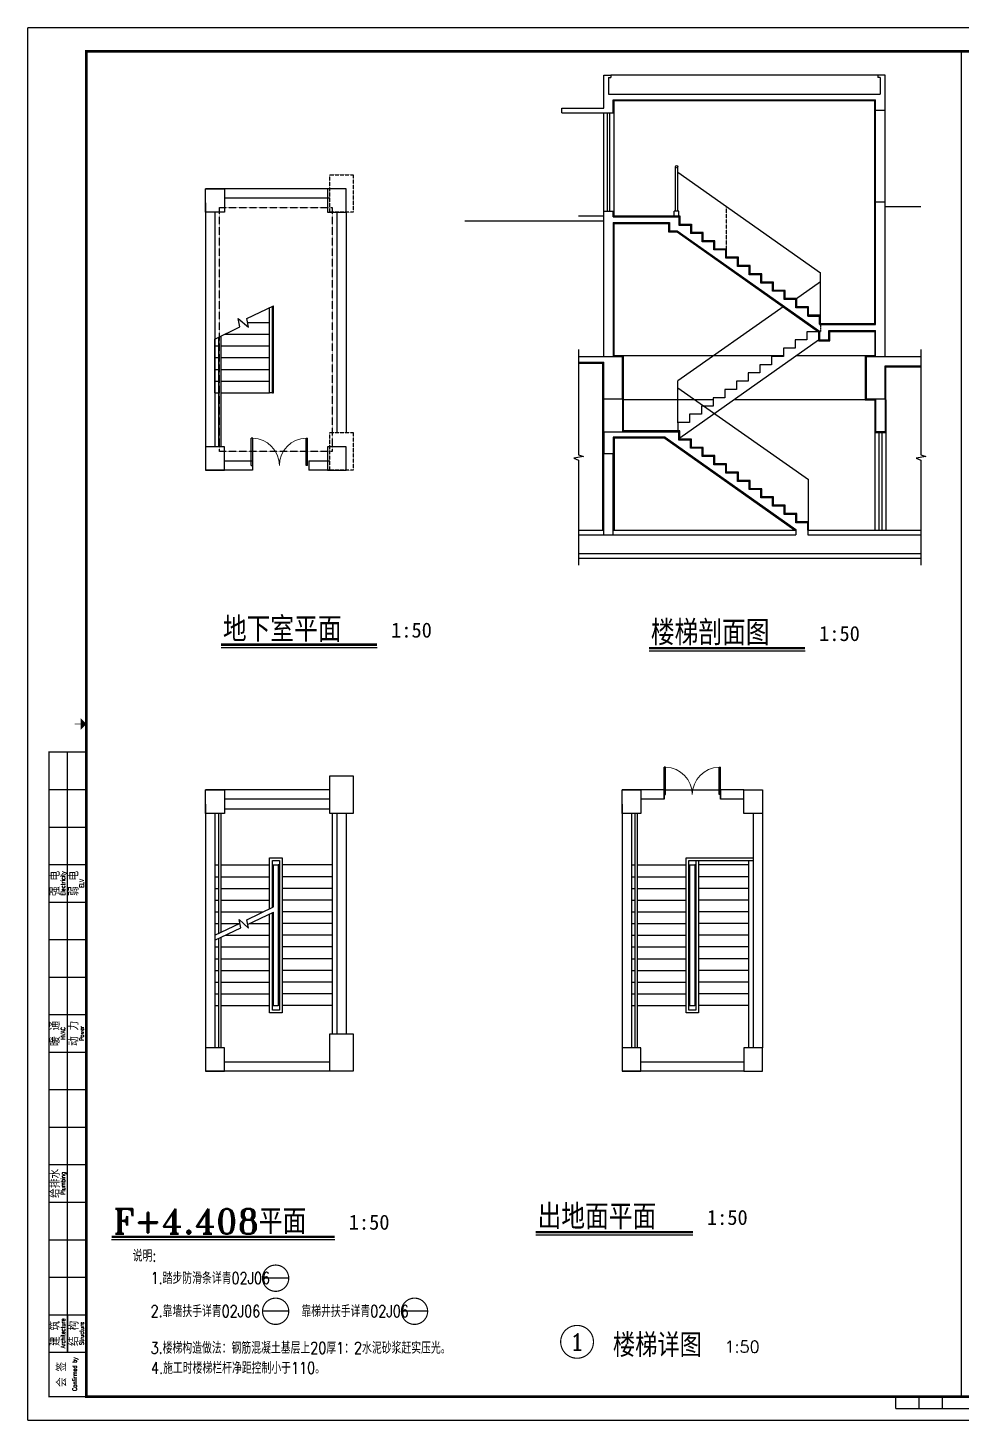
# Model space of a CAD drawing. Extents: x -1348811 to 123514, y -640545 to 749356.
# Drawn here: x -767854 to -747933, y 175487 to 205187 of the extents above; entities that cross this region are included whole.
import ezdxf
from ezdxf.enums import TextEntityAlignment as Align

# ---------------------------------------------------------------- set-up
doc = ezdxf.new("R2010")
doc.units = 0
doc.header["$LTSCALE"] = 10
doc.header["$MEASUREMENT"] = 0
doc.linetypes.add('DASH', pattern=[0.35, 0.25, -0.1])
doc.layers.get('0').update_dxf_attribs({"linetype": 'CONTINUOUS'})
for name, color, linetype in [('A-STAIRS', 9, 'CONTINUOUS'), ('COLU', 1, 'CONTINUOUS'), ('DIM_IDEN', 3, 'CONTINUOUS'), ('DIM_SYMB', 3, 'CONTINUOUS'), ('STAIR', 9, 'CONTINUOUS'), ('TK', 7, 'CONTINUOUS'), ('wall', 8, 'CONTINUOUS'), ('WINDOW', 4, 'CONTINUOUS'), ('图框', 7, 'CONTINUOUS'), ('文字', 7, 'CONTINUOUS'), ('结构墙', 1, 'CONTINUOUS')]:
    doc.layers.add(name, color=color, linetype=linetype)
doc.styles.add('COMP', font='complex', dxfattribs={"bigfont": 'hztxt'})
doc.styles.add('FS1', font='txt4.shx', dxfattribs={"width": 0.8, "bigfont": 'fstxt.shx'})
doc.styles.add('STYLE5', font='simhei.ttf', dxfattribs={"width": 0.7})
doc.styles.add('TKZ1', font='tjromant.shx', dxfattribs={"width": 0.7, "bigfont": 'tjhts.shx'})
doc.styles.add('TKZ2_tjkts.shx', font='tjromant.shx', dxfattribs={"bigfont": 'tjkts.shx'})

# ---------------------------------------------------------------- blocks, each defined once
blk = doc.blocks.new('TJAD_TK_A1')
for p, q in [((517.38, 385.45), (517.38, 641.45)), ((509.38, 625.45), (525.38, 625.45)), ((509.38, 609.45), (525.38, 609.45)), ((509.38, 593.45), (525.38, 593.45)), ((509.38, 577.45), (525.38, 577.45)), ((509.38, 561.45), (525.38, 561.45)), ((509.38, 545.45), (525.38, 545.45)), ((509.38, 529.45), (525.38, 529.45)), ((509.38, 513.45), (525.38, 513.45)), ((509.38, 497.45), (525.38, 497.45)), ((509.38, 481.45), (525.38, 481.45)), ((509.38, 465.45), (525.38, 465.45)), ((509.38, 449.45), (525.38, 449.45)), ((509.38, 433.45), (525.38, 433.45)), ((509.38, 417.45), (525.38, 417.45)), ((509.38, 401.45), (525.38, 401.45)), ((517.38, 401.45), (517.38, 385.45)), ((509.38, 385.45), (525.38, 385.45))]:
    blk.add_line(p, q)
at = {"layer": '图框'}
for p, q in [((1341.38, 950.45), (500.38, 950.45)), ((500.38, 356.45), (500.38, 950.45)), ((870.88, 361.45), (870.88, 366.45)), ((880.88, 361.45), (880.88, 366.45)), ((890.88, 361.45), (890.88, 366.45)), ((500.38, 356.45), (1341.38, 356.45)), ((870.88, 361.45), (970.88, 361.45))]:
    blk.add_line(p, q, dxfattribs=at)
at = {"layer": '图框', "const_width": 1.2}
blk.add_lwpolyline([(1331.38, 940.45), (525.38, 940.45), (525.38, 366.45), (1331.38, 366.45)], close=True, dxfattribs=at)
at = {"layer": '图框'}
for points, const_width in [([(522.88, 653.45), (520.38, 653.45)], 0.3), ([(525.38, 366.45), (509.38, 366.45), (509.38, 641.45), (525.38, 641.45)], 0.6)]:
    blk.add_lwpolyline(points, dxfattribs=dict(at, const_width=const_width))
blk.add_solid([(522.88, 650.95), (522.88, 655.95), (525.38, 653.45)], dxfattribs=at)
at = {"style": 'TKZ2_tjkts.shx'}
for s, p in [('强 电', (512.17, 585.45)), ('弱 电', (520.17, 585.45)), ('暖 通', (512.17, 521.45)), ('动 力', (520.17, 521.45)), ('给排水', (512.17, 457.45)), ('建 筑', (512.17, 393.45)), ('结 构', (520.17, 393.45)), ('会 签', (515, 375.95))]:
    blk.add_text(s, height=3.6, rotation=90, dxfattribs=at).set_placement(p, align=Align.MIDDLE_CENTER)
at = {"style": 'TKZ2_tjkts.shx', "width": 0.8}
for s, p in [('Electricity', (515.4, 585.45)), ('ELV', (523.4, 585.45)), ('HVAC', (515.4, 521.45)), ('Power', (523.4, 521.45)), ('Plumbing', (515.4, 457.45)), ('Architecture', (515.4, 393.45)), ('Structure', (523.4, 393.45)), ('Confirmed by', (520.33, 376.06))]:
    blk.add_text(s, height=1.8, rotation=90, dxfattribs=at).set_placement(p, align=Align.MIDDLE_CENTER)
blk = doc.blocks.new('TJAD_图框_A1')
at = {"layer": '图框'}
blk.add_blockref('TJAD_TK_A1', (0, 0), dxfattribs=at)
blk = doc.blocks.new('$DorLib2D$00000002')
for p, q in [((-0.5, 0), (-0.5, 0.4875)), ((-0.475, 0.4875), (-0.5, 0.4875)), ((-0.475, 0), (-0.475, 0.4875)), ((0.475, 0), (0.475, 0.4875)), ((0.475, 0.4875), (0.5, 0.4875)), ((0.5, 0), (0.5, 0.4875)), ((-0.5, 0), (-0.475, 0)), ((0.5, 0), (0.475, 0))]:
    blk.add_line(p, q)
at = {"lineweight": 13}
for centre, start, end in [((-0.4875, 0), 0, 88.53072), ((0.4875, 0), 91.46928, 180)]:
    blk.add_arc(centre, 0.4875, start, end, dxfattribs=at)
blk = doc.blocks.new('_INDEX1')
at = {"const_width": 0.035}
blk.add_lwpolyline([(-0.5, 0, 1), (0.5, 0, 1)], format="xyb", close=True, dxfattribs=at)
at = {"style": 'COMP', "width": 2.333333}
blk.add_attdef('1', text='', height=0.5, dxfattribs=at).set_placement((-0.25, -0.25), (0.25, -0.25), align=Align.FIT)

msp = doc.modelspace()

# ---------------------------------------------------------------- linework, layer by layer
msp.add_line((-747933.1, 204687.1), (-747933.1, 175987.1))
at = {"linetype": 'DASH'}
msp.add_lwpolyline([(-761359.9, 196151.7), (-763759.9, 196151.7), (-763759.9, 201351.7), (-761359.9, 201351.7)], close=True, dxfattribs=at)
at = {"layer": 'A-STAIRS'}
for p, q in [((-749708.7, 204174.5), (-755408.7, 204174.5)), ((-755338.7, 203634.5), (-749778.7, 203634.5)), ((-755338.7, 201174.5), (-755338.7, 203634.5)), ((-749778.7, 198866.4), (-749778.7, 203634.5)), ((-755558.7, 201274.5), (-755558.7, 203374.5)), ((-755483.7, 201274.5), (-755483.7, 203374.5)), ((-755433.7, 201274.5), (-755433.7, 203374.5)), ((-754033.7, 201274.5), (-754033.7, 202224.5)), ((-753983.7, 201274.5), (-753983.7, 202224.5)), ((-753983.7, 202106.3), (-750938.7, 199958.7)), ((-749558.7, 201374.5), (-748792, 201374.5)), ((-756098.8, 201174.5), (-755558.7, 201174.5)), ((-755358.7, 201174.5), (-753938.7, 201174.5)), ((-754058.7, 201174.5), (-754058.7, 201274.5)), ((-753958.7, 201274.5), (-754058.7, 201274.5)), ((-753958.7, 201174.5), (-753958.7, 201274.5)), ((-755338.7, 201014.5), (-754178.7, 201014.5)), ((-755338.7, 198194.5), (-755338.7, 201014.5)), ((-754178.7, 201014.5), (-754178.7, 200834.5)), ((-754178.7, 200834.5), (-753997.9, 200834.5)), ((-753997.9, 200834.5), (-750978.7, 198705.2)), ((-750938.7, 199058.7), (-750938.7, 199958.7)), ((-750938.7, 199766.4), (-751469.5, 199393.4)), ((-751710.3, 199252.3), (-753978.7, 197658.3)), ((-750978.7, 198705.2), (-750978.7, 198510.8)), ((-750938.7, 198882.4), (-749778.7, 198882.4)), ((-750738.7, 198710.8), (-749778.7, 198710.8)), ((-750738.7, 198510.8), (-750738.7, 198710.8)), ((-749778.7, 198710.8), (-749778.7, 198194.5)), ((-750978.7, 198525.2), (-753938.7, 196437.6)), ((-750978.7, 198510.8), (-750738.7, 198510.8)), ((-755338.7, 198194.5), (-755138.7, 198194.5)), ((-755138.7, 197254.5), (-755138.7, 198194.5)), ((-755138.7, 198194.5), (-751728.7, 198194.5)), ((-751447.5, 198194.5), (-749978.7, 198194.5)), ((-749978.7, 198194.5), (-749778.7, 198194.5)), ((-749978.7, 198194.5), (-749978.7, 197254.5)), ((-756098.8, 198034.5), (-755578.7, 198034.5)), ((-755578.7, 194474.5), (-755578.7, 198034.5)), ((-749538.7, 197954.5), (-748792, 197954.5)), ((-749538.7, 197254.5), (-749538.7, 197954.5)), ((-753978.7, 196758.3), (-753978.7, 197658.3)), ((-753978.7, 197510.7), (-751188.7, 195550.2)), ((-755138.7, 196590.3), (-755138.7, 197254.5)), ((-755138.7, 197254.5), (-755138.7, 197254.5)), ((-753228.7, 197254.5), (-755138.7, 197254.5)), ((-749978.7, 197254.5), (-752780.4, 197254.5)), ((-749978.7, 197254.5), (-749778.7, 197254.5)), ((-749778.7, 197254.5), (-749778.7, 194474.5)), ((-749538.7, 197254.5), (-749538.7, 194474.5)), ((-754259.1, 196434.5), (-755338.7, 196434.5)), ((-755338.7, 196434.5), (-755338.7, 194474.5)), ((-753938.7, 196590.3), (-755138.7, 196590.3)), ((-754259.1, 196434.5), (-751480, 194474.5)), ((-749778.7, 196554.5), (-749538.7, 196554.5)), ((-749688.7, 196554.5), (-749688.7, 194474.5)), ((-749628.7, 196554.5), (-749628.7, 194474.5)), ((-751188.7, 194650.8), (-751188.7, 195550.2)), ((-756098.8, 194474.5), (-755558.7, 194474.5)), ((-755358.7, 194474.5), (-751458.7, 194474.5)), ((-751208.7, 194474.5), (-748792, 194474.5)), ((-756098.8, 193874.5), (-748792, 193874.5))]:
    msp.add_line(p, q, dxfattribs=at)
at = {"layer": 'A-STAIRS', "linetype": 'DASH', "ltscale": 0.5}
msp.add_line((-752938.7, 200469.3), (-752938.7, 201369.3), dxfattribs=at)
at = {"layer": 'A-STAIRS'}
for points in [[(-754188.7, 201174.5), (-753938.7, 201174.5), (-753938.7, 200998.2), (-753688.7, 200998.2), (-753688.7, 200821.9)], [(-750938.7, 198866.4), (-750938.7, 198866.4), (-750938.7, 198866.4), (-750938.7, 199058.7), (-751188.7, 199058.7), (-751188.7, 199235.1), (-751438.7, 199235.1), (-751438.7, 199411.4), (-751688.7, 199411.4), (-751688.7, 199587.7), (-751938.7, 199587.7), (-751938.7, 199764), (-752188.7, 199764), (-752188.7, 199940.3), (-752438.7, 199940.3), (-752438.7, 200116.6), (-752688.7, 200116.6), (-752688.7, 200292.9), (-752938.7, 200292.9), (-752938.7, 200469.3), (-753188.7, 200469.3), (-753188.7, 200645.6), (-753438.7, 200645.6), (-753438.7, 200821.9), (-753688.7, 200821.9)], [(-750978.7, 198706.1), (-751228.7, 198706.1), (-751228.7, 198529.8), (-751478.7, 198529.8)], [(-751478.7, 198529.8), (-751478.7, 198353.5), (-751728.7, 198353.5), (-751728.7, 198177.2), (-751978.7, 198177.2), (-751978.7, 198000.8), (-752228.7, 198000.8), (-752228.7, 197824.5), (-752478.7, 197824.5), (-752478.7, 197648.2), (-752728.7, 197648.2), (-752728.7, 197471.9), (-752978.7, 197471.9), (-752978.7, 197295.6), (-753228.7, 197295.6), (-753228.7, 197119.3), (-753478.7, 197119.3), (-753478.7, 196942.9), (-753728.7, 196942.9), (-753728.7, 196766.6), (-753978.7, 196766.6), (-753978.7, 196590.3)], [(-753688.7, 196414), (-753938.7, 196414), (-753938.7, 196590.3)], [(-751188.7, 194474.5), (-751188.7, 194650.8), (-751438.7, 194650.8), (-751438.7, 194827.2), (-751688.7, 194827.2), (-751688.7, 195003.5), (-751938.7, 195003.5), (-751938.7, 195179.8), (-752188.7, 195179.8), (-752188.7, 195356.1), (-752438.7, 195356.1), (-752438.7, 195532.4), (-752688.7, 195532.4), (-752688.7, 195708.7), (-752938.7, 195708.7), (-752938.7, 195885.1), (-753188.7, 195885.1), (-753188.7, 196061.4), (-753438.7, 196061.4), (-753438.7, 196237.7), (-753688.7, 196237.7), (-753688.7, 196414)]]:
    msp.add_lwpolyline(points, dxfattribs=at)
at = {"layer": 'A-STAIRS', "linetype": 'DASH', "ltscale": 0.2}
msp.add_lwpolyline([(-750938.7, 198882.4), (-750938.7, 198882.4), (-750938.7, 198706.1), (-750978.7, 198706.1)], dxfattribs=at)
at = {"layer": 'A-STAIRS'}
msp.add_circle((-754008.7, 202224.5), 25, dxfattribs=at)
at = {"layer": 'COLU', "linetype": 'DASH', "ltscale": 0.5}
for points in [[(-761409.9, 202051.7), (-760909.9, 202051.7), (-760909.9, 201251.7), (-761409.9, 201251.7)], [(-761409.9, 196551.7), (-760909.9, 196551.7), (-760909.9, 195751.7), (-761409.9, 195751.7)]]:
    msp.add_lwpolyline(points, close=True, dxfattribs=at)
at = {"layer": 'COLU'}
for points in [[(-764059.9, 201751.7), (-763659.9, 201751.7), (-763659.9, 201251.7), (-764059.9, 201251.7)], [(-761059.9, 201751.7), (-761459.9, 201751.7), (-761459.9, 201251.7), (-761059.9, 201251.7)], [(-763659.9, 196251.7), (-764059.9, 196251.7), (-764059.9, 195751.7), (-763659.9, 195751.7)], [(-761059.9, 196251.7), (-761459.9, 196251.7), (-761459.9, 195751.7), (-761059.9, 195751.7)], [(-761409.9, 189230.2), (-760909.9, 189230.2), (-760909.9, 188430.2), (-761409.9, 188430.2)], [(-764059.9, 188930.2), (-763659.9, 188930.2), (-763659.9, 188430.2), (-764059.9, 188430.2)], [(-755171.1, 188930.2), (-754771.1, 188930.2), (-754771.1, 188430.2), (-755171.1, 188430.2)], [(-752571.1, 188930.2), (-752171.1, 188930.2), (-752171.1, 188430.2), (-752571.1, 188430.2)], [(-761409.9, 183730.2), (-760909.9, 183730.2), (-760909.9, 182930.2), (-761409.9, 182930.2)], [(-763659.9, 183430.2), (-764059.9, 183430.2), (-764059.9, 182930.2), (-763659.9, 182930.2)], [(-754771.1, 183430.2), (-755171.1, 183430.2), (-755171.1, 182930.2), (-754771.1, 182930.2)], [(-752171.1, 183430.2), (-752571.1, 183430.2), (-752571.1, 182930.2), (-752171.1, 182930.2)]]:
    msp.add_lwpolyline(points, close=True, dxfattribs=at)
at = {"layer": 'DIM_IDEN'}
for p, q in [((-762285, 178515.5), (-762845, 178515.5)), ((-762285, 177809.5), (-762845, 177809.5)), ((-759320.9, 177809.5), (-759880.9, 177809.5))]:
    msp.add_line(p, q, dxfattribs=at)
at = {"layer": 'DIM_IDEN', "const_width": 25}
for points in [[(-762285, 178515.5, 1), (-762845, 178515.5, 1)], [(-762285, 177809.5, 1), (-762845, 177809.5, 1)], [(-759320.9, 177809.5, 1), (-759880.9, 177809.5, 1)]]:
    msp.add_lwpolyline(points, format="xyb", close=True, dxfattribs=at)
at = {"layer": 'DIM_SYMB'}
for points in [[(-756098.8, 198324.5), (-756098.8, 196080.8), (-755993.8, 196042.6), (-756203.8, 196005.5), (-756098.8, 195968.3), (-756098.8, 193724.5)], [(-748792, 198324.5), (-748792, 196080.8), (-748687, 196042.6), (-748897, 196005.5), (-748792, 195968.3), (-748792, 193724.5)]]:
    msp.add_lwpolyline(points, dxfattribs=at)
for points in [[(-754338.6, 187330.2, 0, 0, 0), (-754338.6, 184480.2, 40, 0, 0), (-754338.6, 184330.2, 0, 0, 0)], [(-752991.1, 184330.2, 0, 0, 0), (-752991.1, 187180.2, 40, 0, 0), (-752991.1, 187330.2, 0, 0, 0)]]:
    msp.add_lwpolyline(points, format="xyseb", dxfattribs=at)
at = {"layer": 'STAIR'}
for p, q in [((-763182.8, 198983.7), (-762609.9, 199257.6)), ((-762694.9, 197401.7), (-762694.9, 199218.7)), ((-762634.9, 197401.7), (-762634.9, 199246.2)), ((-762609.9, 197401.7), (-762609.9, 199257.6)), ((-763859.9, 198545.8), (-763329.9, 198810.8)), ((-763329.9, 198810.8), (-763365.6, 198985.7)), ((-763365.6, 198985.7), (-763145.3, 198800.7)), ((-763145.3, 198800.7), (-763182.8, 198983.7)), ((-763166, 198901.7), (-762694.9, 198901.7)), ((-762634.9, 198901.7), (-762609.9, 198901.7)), ((-763859.9, 197401.7), (-763859.9, 198545.8)), ((-763859.9, 198401.7), (-763784.9, 198401.7)), ((-763784.9, 198583.3), (-763784.9, 196251.7)), ((-763734.9, 198608.3), (-763734.9, 196251.7)), ((-763734.9, 198401.7), (-762694.9, 198401.7)), ((-763648.1, 198651.7), (-762694.9, 198651.7)), ((-762634.9, 198651.7), (-762609.9, 198651.7)), ((-762634.9, 198401.7), (-762609.9, 198401.7)), ((-763859.9, 198151.7), (-763784.9, 198151.7)), ((-763734.9, 198151.7), (-762694.9, 198151.7)), ((-762634.9, 198151.7), (-762609.9, 198151.7)), ((-763859.9, 197901.7), (-763784.9, 197901.7)), ((-763734.9, 197901.7), (-762694.9, 197901.7)), ((-762634.9, 197901.7), (-762609.9, 197901.7)), ((-763859.9, 197651.7), (-763784.9, 197651.7)), ((-763734.9, 197651.7), (-762694.9, 197651.7)), ((-762634.9, 197651.7), (-762609.9, 197651.7)), ((-763859.9, 197401.7), (-763784.9, 197401.7)), ((-763734.9, 197401.7), (-762694.9, 197401.7)), ((-762634.9, 197401.7), (-762694.9, 197401.7)), ((-762634.9, 197401.7), (-762609.9, 197401.7)), ((-763784.9, 188430.2), (-763784.9, 185871.8)), ((-763734.9, 188430.2), (-763734.9, 185895.6)), ((-763659.9, 188530.2), (-761409.9, 188530.2)), ((-761359.9, 188430.2), (-761359.9, 183730.2)), ((-754896.1, 188430.2), (-754896.1, 183430.2)), ((-754846.1, 188430.2), (-754846.1, 183430.2)), ((-762694.9, 186397.1), (-762694.9, 187485.2)), ((-762694.9, 187485.2), (-762424.9, 187485.2)), ((-762634.9, 186424.6), (-762634.9, 187425.2)), ((-762634.9, 187425.2), (-762484.9, 187425.2)), ((-762484.9, 187425.2), (-762484.9, 184235.2)), ((-762424.9, 187485.2), (-762424.9, 184175.2)), ((-753806.1, 184175.2), (-753806.1, 187485.2)), ((-753806.1, 187485.2), (-752371.1, 187485.2)), ((-753746.1, 184235.2), (-753746.1, 187425.2)), ((-753746.1, 187425.2), (-752371.1, 187425.2)), ((-753596.1, 187425.2), (-753596.1, 184235.2)), ((-753536.1, 187425.2), (-753536.1, 184175.2)), ((-752471.1, 187425.2), (-752471.1, 183430.2)), ((-763859.9, 187330.2), (-763784.9, 187330.2)), ((-763734.9, 187330.2), (-762694.9, 187330.2)), ((-762634.9, 187330.2), (-762609.9, 187330.2)), ((-762634.9, 187330.2), (-762609.9, 187330.2)), ((-762609.9, 186436.1), (-762609.9, 187330.2)), ((-762609.9, 187330.2), (-762509.9, 187330.2)), ((-762509.9, 187330.2), (-762509.9, 184330.2)), ((-762484.9, 187330.2), (-762509.9, 187330.2)), ((-762484.9, 187330.2), (-762509.9, 187330.2)), ((-761359.9, 187330.2), (-762424.9, 187330.2)), ((-754971.1, 187330.2), (-754896.1, 187330.2)), ((-754846.1, 187330.2), (-753806.1, 187330.2)), ((-753746.1, 187330.2), (-753721.1, 187330.2)), ((-753746.1, 187330.2), (-753721.1, 187330.2)), ((-753721.1, 184330.2), (-753721.1, 187330.2)), ((-753721.1, 187330.2), (-753621.1, 187330.2)), ((-753621.1, 187330.2), (-753621.1, 184330.2)), ((-753596.1, 187330.2), (-753621.1, 187330.2)), ((-753596.1, 187330.2), (-753621.1, 187330.2)), ((-752471.1, 187330.2), (-753536.1, 187330.2)), ((-763859.9, 187080.2), (-763784.9, 187080.2)), ((-763859.9, 186830.2), (-763784.9, 186830.2)), ((-763734.9, 187080.2), (-762694.9, 187080.2)), ((-763734.9, 186830.2), (-762694.9, 186830.2)), ((-762634.9, 187080.2), (-762609.9, 187080.2)), ((-762634.9, 186830.2), (-762609.9, 186830.2)), ((-762484.9, 187080.2), (-762509.9, 187080.2)), ((-762484.9, 186830.2), (-762509.9, 186830.2)), ((-761359.9, 187080.2), (-762424.9, 187080.2)), ((-761359.9, 186830.2), (-762424.9, 186830.2)), ((-754971.1, 187080.2), (-754896.1, 187080.2)), ((-754971.1, 186830.2), (-754896.1, 186830.2)), ((-754846.1, 187080.2), (-753806.1, 187080.2)), ((-754846.1, 186830.2), (-753806.1, 186830.2)), ((-753746.1, 187080.2), (-753721.1, 187080.2)), ((-753746.1, 186830.2), (-753721.1, 186830.2)), ((-753596.1, 187080.2), (-753621.1, 187080.2)), ((-753596.1, 186830.2), (-753621.1, 186830.2)), ((-752471.1, 187080.2), (-753536.1, 187080.2)), ((-752471.1, 186830.2), (-753536.1, 186830.2)), ((-763859.9, 186580.2), (-763784.9, 186580.2)), ((-763734.9, 186580.2), (-762694.9, 186580.2)), ((-762634.9, 186580.2), (-762609.9, 186580.2)), ((-762484.9, 186580.2), (-762509.9, 186580.2)), ((-761359.9, 186580.2), (-762424.9, 186580.2)), ((-754971.1, 186580.2), (-754896.1, 186580.2)), ((-754846.1, 186580.2), (-753806.1, 186580.2)), ((-753746.1, 186580.2), (-753721.1, 186580.2)), ((-753596.1, 186580.2), (-753621.1, 186580.2)), ((-752471.1, 186580.2), (-753536.1, 186580.2)), ((-763859.9, 186330.2), (-763784.9, 186330.2)), ((-763734.9, 186330.2), (-762846.7, 186330.2)), ((-763182.8, 186162.1), (-762609.9, 186436.1)), ((-763162, 186060.7), (-762609.9, 186324.3)), ((-762694.9, 184175.2), (-762694.9, 186285.4)), ((-762634.9, 184235.2), (-762634.9, 186312.8)), ((-762609.9, 184330.2), (-762609.9, 186324.3)), ((-762484.9, 186330.2), (-762509.9, 186330.2)), ((-761359.9, 186330.2), (-762424.9, 186330.2)), ((-754971.1, 186330.2), (-754896.1, 186330.2)), ((-754846.1, 186330.2), (-753806.1, 186330.2)), ((-753596.1, 186330.2), (-753621.1, 186330.2)), ((-752471.1, 186330.2), (-753536.1, 186330.2)), ((-763859.9, 185836.1), (-763325.6, 186090.7)), ((-763859.9, 186080.2), (-763784.9, 186080.2)), ((-763859.9, 185724.3), (-763304.9, 185989.3)), ((-763734.9, 186080.2), (-763346.7, 186080.2)), ((-763304.9, 185989.3), (-763340.6, 186164.1)), ((-763340.6, 186164.1), (-763145.3, 185979.1)), ((-763145.3, 185979.1), (-763182.8, 186162.1)), ((-763123.1, 186080.2), (-762694.9, 186080.2)), ((-762634.9, 186080.2), (-762609.9, 186080.2)), ((-762484.9, 186080.2), (-762509.9, 186080.2)), ((-761359.9, 186080.2), (-762424.9, 186080.2)), ((-754971.1, 186080.2), (-754896.1, 186080.2)), ((-754846.1, 186080.2), (-753806.1, 186080.2)), ((-753746.1, 186080.2), (-753721.1, 186080.2)), ((-753596.1, 186080.2), (-753621.1, 186080.2)), ((-752471.1, 186080.2), (-753536.1, 186080.2)), ((-763784.9, 185760.1), (-763784.9, 183430.2)), ((-763734.9, 185783.9), (-763734.9, 183430.2)), ((-763638.1, 185830.2), (-762694.9, 185830.2)), ((-762634.9, 185830.2), (-762609.9, 185830.2)), ((-762484.9, 185830.2), (-762509.9, 185830.2)), ((-761359.9, 185830.2), (-762424.9, 185830.2)), ((-754971.1, 185830.2), (-754896.1, 185830.2)), ((-754846.1, 185830.2), (-753806.1, 185830.2)), ((-753746.1, 185830.2), (-753721.1, 185830.2)), ((-753596.1, 185830.2), (-753621.1, 185830.2)), ((-752471.1, 185830.2), (-753536.1, 185830.2)), ((-763859.9, 185580.2), (-763784.9, 185580.2)), ((-763859.9, 185330.2), (-763784.9, 185330.2)), ((-763734.9, 185580.2), (-762694.9, 185580.2)), ((-763734.9, 185330.2), (-762694.9, 185330.2)), ((-762634.9, 185580.2), (-762609.9, 185580.2)), ((-762634.9, 185330.2), (-762609.9, 185330.2)), ((-762484.9, 185580.2), (-762509.9, 185580.2)), ((-762484.9, 185330.2), (-762509.9, 185330.2)), ((-761359.9, 185580.2), (-762424.9, 185580.2)), ((-761359.9, 185330.2), (-762424.9, 185330.2)), ((-754971.1, 185580.2), (-754896.1, 185580.2)), ((-754971.1, 185330.2), (-754896.1, 185330.2)), ((-754846.1, 185580.2), (-753806.1, 185580.2)), ((-754846.1, 185330.2), (-753806.1, 185330.2)), ((-753746.1, 185580.2), (-753721.1, 185580.2)), ((-753746.1, 185330.2), (-753721.1, 185330.2)), ((-753596.1, 185580.2), (-753621.1, 185580.2)), ((-753596.1, 185330.2), (-753621.1, 185330.2)), ((-752471.1, 185580.2), (-753536.1, 185580.2)), ((-752471.1, 185330.2), (-753536.1, 185330.2)), ((-763859.9, 185080.2), (-763784.9, 185080.2)), ((-763734.9, 185080.2), (-762694.9, 185080.2)), ((-762634.9, 185080.2), (-762609.9, 185080.2)), ((-762484.9, 185080.2), (-762509.9, 185080.2)), ((-761359.9, 185080.2), (-762424.9, 185080.2)), ((-754971.1, 185080.2), (-754896.1, 185080.2)), ((-754846.1, 185080.2), (-753806.1, 185080.2)), ((-753746.1, 185080.2), (-753721.1, 185080.2)), ((-753596.1, 185080.2), (-753621.1, 185080.2)), ((-752471.1, 185080.2), (-753536.1, 185080.2)), ((-763859.9, 184830.2), (-763784.9, 184830.2)), ((-763734.9, 184830.2), (-762694.9, 184830.2)), ((-762634.9, 184830.2), (-762609.9, 184830.2)), ((-762484.9, 184830.2), (-762509.9, 184830.2)), ((-761359.9, 184830.2), (-762424.9, 184830.2)), ((-754971.1, 184830.2), (-754896.1, 184830.2)), ((-754846.1, 184830.2), (-753806.1, 184830.2)), ((-753746.1, 184830.2), (-753721.1, 184830.2)), ((-753596.1, 184830.2), (-753621.1, 184830.2)), ((-752471.1, 184830.2), (-753536.1, 184830.2)), ((-763859.9, 184580.2), (-763784.9, 184580.2)), ((-763734.9, 184580.2), (-762694.9, 184580.2)), ((-762634.9, 184580.2), (-762609.9, 184580.2)), ((-762484.9, 184580.2), (-762509.9, 184580.2)), ((-761359.9, 184580.2), (-762424.9, 184580.2)), ((-761665.4, 184580.2), (-761690.4, 184580.2)), ((-754971.1, 184580.2), (-754896.1, 184580.2)), ((-754846.1, 184580.2), (-753806.1, 184580.2)), ((-753746.1, 184580.2), (-753721.1, 184580.2)), ((-753596.1, 184580.2), (-753621.1, 184580.2)), ((-752471.1, 184580.2), (-753536.1, 184580.2)), ((-752776.6, 184580.2), (-752826.6, 184580.2)), ((-763859.9, 184330.2), (-763784.9, 184330.2)), ((-763734.9, 184330.2), (-762694.9, 184330.2)), ((-762424.9, 184175.2), (-762694.9, 184175.2)), ((-762634.9, 184330.2), (-762609.9, 184330.2)), ((-762484.9, 184235.2), (-762634.9, 184235.2)), ((-762609.9, 184330.2), (-762509.9, 184330.2)), ((-762484.9, 184330.2), (-762509.9, 184330.2)), ((-761359.9, 184330.2), (-762424.9, 184330.2)), ((-754971.1, 184330.2), (-754896.1, 184330.2)), ((-754846.1, 184330.2), (-753806.1, 184330.2)), ((-753536.1, 184175.2), (-753806.1, 184175.2)), ((-753746.1, 184330.2), (-753721.1, 184330.2)), ((-753596.1, 184235.2), (-753746.1, 184235.2)), ((-753721.1, 184330.2), (-753621.1, 184330.2)), ((-753596.1, 184330.2), (-753621.1, 184330.2)), ((-752471.1, 184330.2), (-753536.1, 184330.2))]:
    msp.add_line(p, q, dxfattribs=at)
at = {"layer": 'TK'}
for p, q in [((-763728.4, 191969.4), (-760399.5, 191969.4)), ((-754593.9, 191895.7), (-751265, 191895.7)), ((-757011.6, 179440.4), (-753659.1, 179440.4)), ((-766067.6, 179338.5), (-761304.1, 179338.5))]:
    msp.add_line(p, q, dxfattribs=at)
at = {"layer": 'TK', "const_width": 50}
for points in [[(-763728.4, 192029.4), (-760399.5, 192029.4)], [(-754593.9, 191955.7), (-751265, 191955.7)], [(-766067.6, 179398.5), (-761304.1, 179398.5)], [(-757011.6, 179500.4), (-753659.1, 179500.4)]]:
    msp.add_lwpolyline(points, dxfattribs=at)
at = {"layer": 'wall', "linetype": 'ByBlock'}
for p, q in [((-749758.7, 201474.5), (-749758.7, 203424.5)), ((-749558.7, 201474.5), (-749558.7, 203424.5)), ((-761409.9, 201751.7), (-764059.9, 201751.7)), ((-764059.9, 201451.7), (-764059.9, 195751.7)), ((-761409.9, 201551.7), (-763659.9, 201551.7)), ((-761409.9, 201551.7), (-763659.9, 201551.7)), ((-763859.9, 201251.7), (-763859.9, 196251.7)), ((-761259.9, 201251.7), (-761259.9, 196551.7)), ((-761259.9, 201251.7), (-761259.9, 196551.7)), ((-761059.9, 201251.7), (-761059.9, 196551.7)), ((-761059.9, 201251.7), (-761059.9, 196551.7)), ((-749758.7, 197274.5), (-749758.7, 196574.5)), ((-749558.7, 197274.5), (-749558.7, 196574.5)), ((-749758.7, 196574.5), (-749558.7, 196574.5)), ((-755558.7, 194374.5), (-755558.7, 196098.9)), ((-755358.7, 194374.5), (-755358.7, 196098.9)), ((-763059.9, 195751.7), (-764059.9, 195751.7)), ((-763659.9, 195951.7), (-763059.9, 195951.7)), ((-763059.9, 195951.7), (-763059.9, 195751.7)), ((-761859.9, 195951.7), (-761859.9, 195751.7)), ((-761859.9, 195951.7), (-761409.9, 195951.7)), ((-761409.9, 195751.7), (-761859.9, 195751.7)), ((-761409.9, 188930.2), (-764059.9, 188930.2)), ((-754271.1, 188930.2), (-755171.1, 188930.2)), ((-754271.1, 188930.2), (-754271.1, 188730.2)), ((-752571.1, 188930.2), (-753071.1, 188930.2)), ((-753071.1, 188930.2), (-753071.1, 188730.2)), ((-764059.9, 188630.2), (-764059.9, 182930.2)), ((-761409.9, 188730.2), (-763659.9, 188730.2)), ((-761409.9, 188730.2), (-763659.9, 188730.2)), ((-755171.1, 188630.2), (-755171.1, 182930.2)), ((-754271.1, 188730.2), (-754771.1, 188730.2)), ((-754271.1, 188730.2), (-754771.1, 188730.2)), ((-752571.1, 188730.2), (-753071.1, 188730.2)), ((-752571.1, 188730.2), (-753071.1, 188730.2)), ((-763859.9, 188430.2), (-763859.9, 183430.2)), ((-761359.9, 188430.2), (-761359.9, 183730.2)), ((-761259.9, 188430.2), (-761259.9, 183730.2)), ((-761059.9, 188430.2), (-761059.9, 183730.2)), ((-761059.9, 188430.2), (-761059.9, 183730.2)), ((-754971.1, 188430.2), (-754971.1, 183430.2)), ((-752371.1, 188430.2), (-752371.1, 183430.2)), ((-752371.1, 188430.2), (-752371.1, 183430.2)), ((-752171.1, 188430.2), (-752171.1, 183430.2)), ((-752171.1, 188430.2), (-752171.1, 183430.2)), ((-763659.9, 183130.2), (-761409.9, 183130.2)), ((-754771.1, 183130.2), (-752571.1, 183130.2)), ((-761409.9, 182930.2), (-764059.9, 182930.2)), ((-752571.1, 182930.2), (-755171.1, 182930.2))]:
    msp.add_line(p, q, dxfattribs=at)
at = {"layer": 'wall'}
for p, q in [((-755158.7, 197274.5), (-755158.7, 196570.3)), ((-754271.1, 188730.2), (-754271.1, 188930.2)), ((-753071.1, 188730.2), (-753071.1, 188930.2))]:
    msp.add_line(p, q, dxfattribs=at)
at = {"layer": 'WINDOW', "linetype": 'ByBlock'}
msp.add_line((-754271.1, 188930.2), (-753071.1, 188930.2), dxfattribs=at)
at = {"layer": '结构墙'}
for p, q in [((-755558.7, 203474.5), (-755558.7, 204174.5)), ((-755558.7, 204174.5), (-755408.7, 204174.5)), ((-755458.7, 204124.5), (-755458.7, 203774.5)), ((-755458.7, 204124.5), (-755408.7, 204124.5)), ((-755408.7, 204174.5), (-755408.7, 204124.5)), ((-749558.7, 204174.5), (-749708.7, 204174.5)), ((-749708.7, 204174.5), (-749708.7, 204124.5)), ((-749658.7, 204124.5), (-749708.7, 204124.5)), ((-749658.7, 204124.5), (-749658.7, 203774.5)), ((-749558.7, 203424.5), (-749558.7, 204174.5)), ((-755458.7, 203774.5), (-749658.7, 203774.5)), ((-756458.7, 203374.5), (-756458.7, 203474.5)), ((-756458.7, 203474.5), (-755558.7, 203474.5)), ((-755358.7, 203654.5), (-749758.7, 203654.5)), ((-755358.7, 203374.5), (-755358.7, 203654.5)), ((-749758.7, 203424.5), (-749758.7, 203654.5)), ((-756458.7, 203374.5), (-755358.7, 203374.5)), ((-749558.7, 203424.5), (-749758.7, 203424.5)), ((-749758.7, 201474.5), (-749558.7, 201474.5)), ((-749758.7, 198862.4), (-749758.7, 201474.5)), ((-749558.7, 198174.5), (-749558.7, 201474.5)), ((-755558.7, 201274.5), (-755358.7, 201274.5)), ((-755558.7, 198174.5), (-755558.7, 201274.5)), ((-755358.7, 201154.5), (-755358.7, 201274.5)), ((-755358.7, 201154.5), (-753958.7, 201154.5)), ((-755358.7, 201034.5), (-754158.7, 201034.5)), ((-755358.7, 201034.5), (-755358.7, 198174.5)), ((-754158.7, 201034.5), (-754158.7, 200854.5)), ((-754158.7, 200854.5), (-753991.5, 200854.5)), ((-753991.5, 200854.5), (-750958.7, 198715.6)), ((-750958.7, 198862.4), (-749758.7, 198862.4)), ((-750958.7, 198715.6), (-750958.7, 198530.8)), ((-750758.7, 198530.8), (-750758.7, 198730.8)), ((-750758.7, 198730.8), (-749758.7, 198730.8)), ((-749758.7, 198174.5), (-749758.7, 198730.8)), ((-750958.7, 198530.8), (-750758.7, 198530.8)), ((-756098.8, 198174.5), (-755158.7, 198174.5)), ((-755158.7, 197274.5), (-755158.7, 198174.5)), ((-749958.7, 198174.5), (-748792, 198174.5)), ((-749958.7, 198174.5), (-749958.7, 197274.5)), ((-756098.8, 198054.5), (-755558.7, 198054.5)), ((-755558.7, 196570.3), (-755558.7, 198054.5)), ((-749558.7, 197974.5), (-748792, 197974.5)), ((-749558.7, 197274.5), (-749558.7, 197974.5)), ((-755558.7, 197274.5), (-755158.7, 197274.5)), ((-749958.7, 197274.5), (-749558.7, 197274.5)), ((-755558.7, 196570.3), (-755558.7, 196098.9)), ((-755558.7, 196570.3), (-753958.7, 196570.3)), ((-754252.7, 196454.5), (-755358.7, 196454.5)), ((-755358.7, 196454.5), (-755358.7, 196098.9)), ((-754252.7, 196454.5), (-751458.7, 194484)), ((-755358.7, 196098.9), (-755558.7, 196098.9)), ((-756098.8, 194374.5), (-751458.7, 194374.5)), ((-751458.7, 194484), (-751458.7, 194374.5)), ((-751208.7, 194532.4), (-751208.7, 194374.5)), ((-751208.7, 194374.5), (-748792, 194374.5)), ((-756098.8, 193974.5), (-748792, 193974.5))]:
    msp.add_line(p, q, dxfattribs=at)
for points in [[(-758526.4, 201071.4), (-755558.7, 201071.4)], [(-754188.7, 201154.5), (-753958.7, 201154.5), (-753958.7, 200978.2), (-753708.7, 200978.2), (-753708.7, 200801.9)], [(-750958.7, 198866.4), (-750958.7, 199038.7), (-751208.7, 199038.7), (-751208.7, 199215.1), (-751458.7, 199215.1), (-751458.7, 199391.4), (-751708.7, 199391.4), (-751708.7, 199567.7), (-751958.7, 199567.7), (-751958.7, 199744), (-752208.7, 199744), (-752208.7, 199920.3), (-752458.7, 199920.3), (-752458.7, 200096.6), (-752708.7, 200096.6), (-752708.7, 200272.9), (-752958.7, 200272.9), (-752958.7, 200449.3), (-753208.7, 200449.3), (-753208.7, 200625.6), (-753458.7, 200625.6), (-753458.7, 200801.9), (-753708.7, 200801.9)], [(-751208.7, 199038.7), (-750958.7, 199038.7), (-750958.7, 198862.4)], [(-751208.7, 194474.5), (-751208.7, 194630.8), (-751458.7, 194630.8), (-751458.7, 194807.2), (-751708.7, 194807.2), (-751708.7, 194983.5), (-751958.7, 194983.5), (-751958.7, 195159.8), (-752208.7, 195159.8), (-752208.7, 195336.1), (-752458.7, 195336.1), (-752458.7, 195512.4), (-752708.7, 195512.4), (-752708.7, 195688.7), (-752958.7, 195688.7), (-752958.7, 195865.1), (-753208.7, 195865.1), (-753208.7, 196041.4), (-753458.7, 196041.4), (-753458.7, 196217.7), (-753708.7, 196217.7), (-753708.7, 196394), (-753958.7, 196394), (-753958.7, 196570.3)]]:
    msp.add_lwpolyline(points, dxfattribs=at)

# ---------------------------------------------------------------- block references
at = {"layer": 'STAIR', "xscale": 50, "yscale": 50, "zscale": 50}
msp.add_blockref('TJAD_图框_A1', (-792873.1, 157664.6), dxfattribs=at)
at = {"layer": 'TK', "xscale": 700, "yscale": 700, "zscale": 700}
msp.add_blockref('_INDEX1', (-756131.2, 177157.6), dxfattribs=at).add_auto_attribs({'1': '1'})
at = {"layer": 'WINDOW', "linetype": 'ByBlock', "xscale": 1200, "yscale": 1200, "zscale": 1200}
for p in [(-762484.9, 195851.7), (-753671.1, 188830.2)]:
    msp.add_blockref('$DorLib2D$00000002', p, dxfattribs=at)

# ---------------------------------------------------------------- texts
at = {"layer": 'TK'}
for s, height, style, p in [('地下室平面', 533.33, 'TKZ1', (-763690.9, 192089.5)), ('1:50', 320, 'STYLE5', (-760100.7, 192180.9)), ('楼梯剖面图', 533.33, 'TKZ1', (-754556.5, 192015.8)), ('1:50', 320, 'STYLE5', (-750966.2, 192107.2)), ('F+4.408平面', 533.33, 'TKZ1', (-766030.1, 179458.6)), ('出地面平面', 533.33, 'TKZ1', (-756974.2, 179560.4)), ('1:50', 320, 'STYLE5', (-761005.3, 179550)), ('1:50', 320, 'STYLE5', (-753360.2, 179651.9))]:
    msp.add_text(s, height=height, dxfattribs=dict(at, style=style)).set_placement(p)
at = {"layer": 'TK', "style": 'TKZ1'}
for s, height, p in [('楼梯详图', 500, (-754416.7, 177111.5)), ('1:50', 250, (-752608.7, 177053.9))]:
    msp.add_text(s, height=height, dxfattribs=at).set_placement(p, align=Align.MIDDLE)
at = {"layer": '文字', "style": 'FS1', "width": 0.8}
for s, p in [('说明:', (-765615.7, 178868.5)), ('1.踏步防滑条详青02J06 ', (-765233.7, 178392.5)), ('2.靠墙扶手详青02J06 ', (-765233.7, 177686.5)), ('靠梯井扶手详青02J06 ', (-762015.6, 177686.5)), ('3.楼梯构造做法：钢筋混凝土基层上20厚1：2水泥砂浆赶实压光。', (-765233.7, 176903.5)), ('4.施工时楼梯栏杆净距控制小于110。', (-765223.6, 176475.5))]:
    msp.add_text(s, height=250, dxfattribs=at).set_placement(p)

doc.saveas('drawing.dxf')
